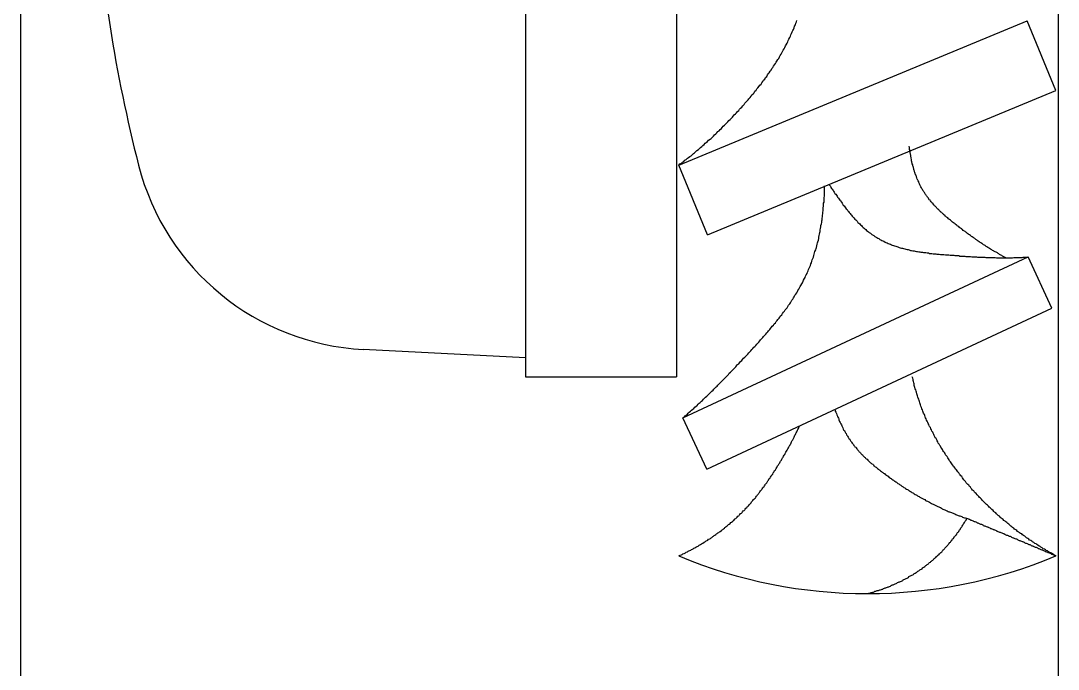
# Model space of a CAD drawing. Extents: x -805 to 272, y -183 to 306.
# Drawn here: x -634.45 to -628.95, y -119.31 to -115.87 of the extents above; entities that cross this region are included whole.
import ezdxf

# ---------------------------------------------------------------- set-up
doc = ezdxf.new("R2010")
doc.units = 0
doc.linetypes.add('CONTINOUS', pattern=[0])
doc.layers.get('0').update_dxf_attribs({"linetype": 'CONTINUOUS'})

msp = doc.modelspace()

# ---------------------------------------------------------------- linework, layer by layer
at = {"color": 7, "linetype": 'CONTINOUS'}
for p, q in [((-628.9503, -59.1583), (-628.9503, -135.1583)), ((-634.4503, -128.4083), (-634.4503, -100.9083)), ((-631.7742, -111.5583), (-631.7742, -117.7583)), ((-630.9742, -111.5583), (-630.9742, -117.7583)), ((-631.7742, -111.6583), (-631.7742, -117.6583)), ((-630.9622, -116.6358), (-629.1153, -115.8708)), ((-628.9622, -116.2403), (-629.1153, -115.8708)), ((-630.8091, -117.0053), (-628.9622, -116.2403)), ((-630.8091, -117.0053), (-630.9622, -116.6358)), ((-630.9406, -117.9765), (-629.1106, -117.1231)), ((-628.9838, -117.395), (-629.1106, -117.1231)), ((-630.8138, -118.2484), (-628.9838, -117.395)), ((-631.7742, -117.6583), (-632.6342, -117.6133)), ((-631.7742, -117.7583), (-630.9742, -117.7583)), ((-630.8138, -118.2484), (-630.9406, -117.9765))]:
    msp.add_line(p, q, dxfattribs=at)
at = {"color": 7}
for points in [[(-630.962, -116.6359, 0), (-630.956, -116.6299, 0), (-630.948, -116.6259, 0), (-630.942, -116.6199, 0), (-630.936, -116.6159, 0), (-630.93, -116.6099, 0), (-630.922, -116.6059, 0), (-630.916, -116.5999, 0), (-630.91, -116.5959, 0), (-630.904, -116.5899, 0), (-630.896, -116.5859, 0), (-630.89, -116.5799, 0), (-630.884, -116.5739, 0), (-630.878, -116.5699, 0), (-630.872, -116.5639, 0), (-630.866, -116.5579, 0), (-630.858, -116.5539, 0), (-630.852, -116.5479, 0), (-630.846, -116.5419, 0), (-630.84, -116.5379, 0), (-630.834, -116.5319, 0), (-630.828, -116.5259, 0), (-630.822, -116.5199, 0), (-630.816, -116.5159, 0), (-630.81, -116.5099, 0), (-630.804, -116.5039, 0), (-630.796, -116.4979, 0), (-630.79, -116.4939, 0), (-630.784, -116.4879, 0), (-630.778, -116.4819, 0), (-630.772, -116.4759, 0), (-630.766, -116.4699, 0), (-630.76, -116.4639, 0), (-630.754, -116.4579, 0), (-630.748, -116.4539, 0), (-630.742, -116.4479, 0), (-630.736, -116.4419, 0), (-630.732, -116.4359, 0), (-630.726, -116.4299, 0), (-630.72, -116.4239, 0), (-630.714, -116.4179, 0), (-630.708, -116.4119, 0), (-630.702, -116.4059, 0), (-630.696, -116.3999, 0), (-630.69, -116.3939, 0), (-630.684, -116.3879, 0), (-630.678, -116.3819, 0), (-630.674, -116.3759, 0), (-630.668, -116.3699, 0), (-630.662, -116.3639, 0), (-630.656, -116.3579, 0), (-630.65, -116.3519, 0), (-630.644, -116.3459, 0), (-630.64, -116.3399, 0), (-630.634, -116.3339, 0), (-630.628, -116.3279, 0), (-630.622, -116.3219, 0), (-630.616, -116.3139, 0), (-630.612, -116.3079, 0), (-630.606, -116.3019, 0), (-630.6, -116.2959, 0), (-630.594, -116.2899, 0), (-630.59, -116.2839, 0), (-630.584, -116.2779, 0), (-630.578, -116.2699, 0), (-630.574, -116.2639, 0), (-630.568, -116.2579, 0), (-630.562, -116.2519, 0), (-630.558, -116.2439, 0), (-630.552, -116.2379, 0), (-630.548, -116.2319, 0), (-630.542, -116.2259, 0), (-630.536, -116.2179, 0), (-630.532, -116.2119, 0), (-630.526, -116.2059, 0), (-630.522, -116.1999, 0), (-630.516, -116.1919, 0), (-630.512, -116.1859, 0), (-630.506, -116.1799, 0), (-630.502, -116.1719, 0), (-630.496, -116.1659, 0), (-630.492, -116.1579, 0), (-630.488, -116.1519, 0), (-630.482, -116.1459, 0), (-630.478, -116.1379, 0), (-630.472, -116.1319, 0), (-630.468, -116.1239, 0), (-630.464, -116.1179, 0), (-630.46, -116.1119, 0), (-630.454, -116.1039, 0), (-630.45, -116.0979, 0), (-630.446, -116.0899, 0), (-630.442, -116.0839, 0), (-630.436, -116.0759, 0), (-630.432, -116.0699, 0), (-630.428, -116.0619, 0), (-630.424, -116.0539, 0), (-630.42, -116.0479, 0), (-630.416, -116.0399, 0), (-630.412, -116.0339, 0), (-630.408, -116.0259, 0), (-630.404, -116.0199, 0), (-630.4, -116.0119, 0), (-630.396, -116.0039, 0), (-630.392, -115.9979, 0), (-630.388, -115.9899, 0), (-630.384, -115.9819, 0), (-630.382, -115.9759, 0), (-630.378, -115.9679, 0), (-630.374, -115.9599, 0), (-630.37, -115.9519, 0), (-630.368, -115.9459, 0), (-630.364, -115.9379, 0), (-630.36, -115.9299, 0), (-630.358, -115.9219, 0), (-630.354, -115.9159, 0), (-630.35, -115.9079, 0), (-630.348, -115.8999, 0), (-630.344, -115.8919, 0), (-630.342, -115.8839, 0), (-630.338, -115.8759, 0), (-630.336, -115.8699, 0)], [(-629.224, -117.1299, 0), (-629.228, -117.1279, 0), (-629.232, -117.1259, 0), (-629.236, -117.1239, 0), (-629.238, -117.1219, 0), (-629.242, -117.1199, 0), (-629.246, -117.1179, 0), (-629.25, -117.1159, 0), (-629.254, -117.1139, 0), (-629.258, -117.1119, 0), (-629.262, -117.1099, 0), (-629.266, -117.1059, 0), (-629.268, -117.1039, 0), (-629.272, -117.1019, 0), (-629.276, -117.0999, 0), (-629.28, -117.0979, 0), (-629.284, -117.0959, 0), (-629.288, -117.0939, 0), (-629.292, -117.0919, 0), (-629.294, -117.0899, 0), (-629.298, -117.0879, 0), (-629.302, -117.0859, 0), (-629.306, -117.0839, 0), (-629.31, -117.0819, 0), (-629.314, -117.0779, 0), (-629.316, -117.0759, 0), (-629.32, -117.0739, 0), (-629.324, -117.0719, 0), (-629.328, -117.0699, 0), (-629.332, -117.0679, 0), (-629.334, -117.0659, 0), (-629.338, -117.0619, 0), (-629.342, -117.0599, 0), (-629.346, -117.0579, 0), (-629.35, -117.0559, 0), (-629.352, -117.0539, 0), (-629.356, -117.0519, 0), (-629.36, -117.0479, 0), (-629.364, -117.0459, 0), (-629.366, -117.0439, 0), (-629.37, -117.0419, 0), (-629.374, -117.0399, 0), (-629.378, -117.0359, 0), (-629.382, -117.0339, 0), (-629.384, -117.0319, 0), (-629.388, -117.0299, 0), (-629.392, -117.0259, 0), (-629.396, -117.0239, 0), (-629.398, -117.0219, 0), (-629.402, -117.0199, 0), (-629.406, -117.0159, 0), (-629.41, -117.0139, 0), (-629.412, -117.0119, 0), (-629.416, -117.0099, 0), (-629.42, -117.0059, 0), (-629.424, -117.0039, 0), (-629.426, -117.0019, 0), (-629.43, -116.9999, 0), (-629.434, -116.9959, 0), (-629.436, -116.9939, 0), (-629.44, -116.9919, 0), (-629.444, -116.9879, 0), (-629.448, -116.9859, 0), (-629.45, -116.9839, 0), (-629.454, -116.9819, 0), (-629.458, -116.9779, 0), (-629.462, -116.9759, 0), (-629.464, -116.9739, 0), (-629.468, -116.9699, 0), (-629.472, -116.9679, 0), (-629.474, -116.9659, 0), (-629.478, -116.9619, 0), (-629.482, -116.9599, 0), (-629.486, -116.9579, 0), (-629.488, -116.9539, 0), (-629.492, -116.9519, 0), (-629.496, -116.9499, 0), (-629.498, -116.9459, 0), (-629.502, -116.9439, 0), (-629.506, -116.9419, 0), (-629.51, -116.9379, 0), (-629.512, -116.9359, 0), (-629.516, -116.9339, 0), (-629.52, -116.9299, 0), (-629.522, -116.9279, 0), (-629.526, -116.9239, 0), (-629.53, -116.9219, 0), (-629.532, -116.9199, 0), (-629.536, -116.9159, 0), (-629.54, -116.9139, 0), (-629.542, -116.9119, 0), (-629.546, -116.9079, 0), (-629.55, -116.9059, 0), (-629.552, -116.9019, 0), (-629.556, -116.8999, 0), (-629.558, -116.8959, 0), (-629.562, -116.8939, 0), (-629.566, -116.8899, 0), (-629.568, -116.8879, 0), (-629.572, -116.8859, 0), (-629.574, -116.8819, 0), (-629.578, -116.8799, 0), (-629.582, -116.8759, 0), (-629.584, -116.8739, 0), (-629.588, -116.8699, 0), (-629.59, -116.8679, 0), (-629.594, -116.8639, 0), (-629.596, -116.8599, 0), (-629.6, -116.8579, 0), (-629.602, -116.8539, 0), (-629.606, -116.8519, 0), (-629.608, -116.8479, 0), (-629.61, -116.8459, 0), (-629.614, -116.8419, 0), (-629.616, -116.8399, 0), (-629.62, -116.8359, 0), (-629.622, -116.8319, 0), (-629.624, -116.8299, 0), (-629.628, -116.8259, 0), (-629.63, -116.8219, 0), (-629.634, -116.8199, 0), (-629.636, -116.8159, 0), (-629.638, -116.8119, 0), (-629.64, -116.8099, 0), (-629.644, -116.8059, 0), (-629.646, -116.8019, 0), (-629.648, -116.7979, 0), (-629.65, -116.7959, 0), (-629.654, -116.7919, 0), (-629.656, -116.7879, 0), (-629.658, -116.7839, 0), (-629.66, -116.7819, 0), (-629.662, -116.7779, 0), (-629.664, -116.7739, 0), (-629.668, -116.7699, 0), (-629.67, -116.7659, 0), (-629.672, -116.7639, 0), (-629.674, -116.7599, 0), (-629.676, -116.7559, 0), (-629.678, -116.7519, 0), (-629.68, -116.7479, 0), (-629.682, -116.7439, 0), (-629.684, -116.7399, 0), (-629.686, -116.7359, 0), (-629.688, -116.7319, 0), (-629.69, -116.7279, 0), (-629.69, -116.7239, 0), (-629.692, -116.7199, 0), (-629.694, -116.7159, 0), (-629.696, -116.7119, 0), (-629.698, -116.7099, 0), (-629.7, -116.7039, 0), (-629.702, -116.6999, 0), (-629.702, -116.6959, 0), (-629.704, -116.6919, 0), (-629.706, -116.6879, 0), (-629.708, -116.6839, 0), (-629.708, -116.6799, 0), (-629.71, -116.6759, 0), (-629.712, -116.6719, 0), (-629.712, -116.6679, 0), (-629.714, -116.6639, 0), (-629.716, -116.6599, 0), (-629.716, -116.6559, 0), (-629.718, -116.6519, 0), (-629.718, -116.6479, 0), (-629.72, -116.6439, 0), (-629.722, -116.6399, 0), (-629.722, -116.6339, 0), (-629.724, -116.6299, 0), (-629.724, -116.6259, 0), (-629.726, -116.6219, 0), (-629.726, -116.6179, 0), (-629.728, -116.6139, 0), (-629.728, -116.6099, 0), (-629.728, -116.6059, 0), (-629.73, -116.5999, 0), (-629.73, -116.5959, 0), (-629.732, -116.5919, 0), (-629.732, -116.5879, 0), (-629.732, -116.5839, 0), (-629.734, -116.5799, 0), (-629.734, -116.5759, 0), (-629.736, -116.5719, 0), (-629.736, -116.5659, 0), (-629.736, -116.5619, 0), (-629.736, -116.5579, 0), (-629.738, -116.5539, 0), (-629.738, -116.5499, 0), (-629.738, -116.5459, 0), (-629.738, -116.5419, 0), (-629.74, -116.5359, 0)], [(-630.94, -117.9759, 0), (-630.934, -117.9719, 0), (-630.928, -117.9659, 0), (-630.922, -117.9619, 0), (-630.916, -117.9559, 0), (-630.912, -117.9519, 0), (-630.906, -117.9459, 0), (-630.9, -117.9399, 0), (-630.894, -117.9359, 0), (-630.888, -117.9299, 0), (-630.882, -117.9259, 0), (-630.876, -117.9199, 0), (-630.87, -117.9139, 0), (-630.864, -117.9099, 0), (-630.86, -117.9039, 0), (-630.854, -117.8979, 0), (-630.848, -117.8939, 0), (-630.842, -117.8879, 0), (-630.836, -117.8839, 0), (-630.83, -117.8779, 0), (-630.826, -117.8719, 0), (-630.82, -117.8659, 0), (-630.814, -117.8619, 0), (-630.808, -117.8559, 0), (-630.802, -117.8499, 0), (-630.798, -117.8459, 0), (-630.792, -117.8399, 0), (-630.786, -117.8339, 0), (-630.78, -117.8299, 0), (-630.776, -117.8239, 0), (-630.77, -117.8179, 0), (-630.764, -117.8119, 0), (-630.758, -117.8079, 0), (-630.754, -117.8019, 0), (-630.748, -117.7959, 0), (-630.742, -117.7899, 0), (-630.736, -117.7839, 0), (-630.732, -117.7799, 0), (-630.726, -117.7739, 0), (-630.72, -117.7679, 0), (-630.714, -117.7619, 0), (-630.71, -117.7579, 0), (-630.704, -117.7519, 0), (-630.698, -117.7459, 0), (-630.694, -117.7399, 0), (-630.688, -117.7339, 0), (-630.682, -117.7279, 0), (-630.678, -117.7239, 0), (-630.672, -117.7179, 0), (-630.666, -117.7119, 0), (-630.66, -117.7059, 0), (-630.656, -117.6999, 0), (-630.65, -117.6939, 0), (-630.644, -117.6899, 0), (-630.64, -117.6839, 0), (-630.634, -117.6779, 0), (-630.628, -117.6719, 0), (-630.624, -117.6659, 0), (-630.618, -117.6599, 0), (-630.612, -117.6539, 0), (-630.608, -117.6499, 0), (-630.602, -117.6439, 0), (-630.596, -117.6379, 0), (-630.59, -117.6319, 0), (-630.586, -117.6259, 0), (-630.58, -117.6199, 0), (-630.574, -117.6139, 0), (-630.57, -117.6079, 0), (-630.564, -117.6019, 0), (-630.558, -117.5979, 0), (-630.554, -117.5919, 0), (-630.548, -117.5859, 0), (-630.542, -117.5799, 0), (-630.538, -117.5739, 0), (-630.532, -117.5679, 0), (-630.528, -117.5619, 0), (-630.522, -117.5559, 0), (-630.516, -117.5499, 0), (-630.512, -117.5439, 0), (-630.506, -117.5379, 0), (-630.5, -117.5319, 0), (-630.496, -117.5259, 0), (-630.49, -117.5199, 0), (-630.486, -117.5139, 0), (-630.48, -117.5079, 0), (-630.476, -117.5019, 0), (-630.47, -117.4959, 0), (-630.466, -117.4899, 0), (-630.46, -117.4839, 0), (-630.456, -117.4779, 0), (-630.45, -117.4719, 0), (-630.446, -117.4659, 0), (-630.44, -117.4599, 0), (-630.436, -117.4539, 0), (-630.43, -117.4479, 0), (-630.426, -117.4419, 0), (-630.422, -117.4359, 0), (-630.416, -117.4299, 0), (-630.412, -117.4219, 0), (-630.406, -117.4159, 0), (-630.402, -117.4099, 0), (-630.398, -117.4039, 0), (-630.392, -117.3979, 0), (-630.388, -117.3919, 0), (-630.384, -117.3859, 0), (-630.38, -117.3779, 0), (-630.374, -117.3719, 0), (-630.37, -117.3659, 0), (-630.366, -117.3599, 0), (-630.362, -117.3519, 0), (-630.358, -117.3459, 0), (-630.354, -117.3399, 0), (-630.35, -117.3339, 0), (-630.346, -117.3259, 0), (-630.342, -117.3199, 0), (-630.336, -117.3139, 0), (-630.332, -117.3059, 0), (-630.33, -117.2999, 0), (-630.326, -117.2939, 0), (-630.322, -117.2859, 0), (-630.318, -117.2799, 0), (-630.314, -117.2739, 0), (-630.31, -117.2659, 0), (-630.306, -117.2599, 0), (-630.302, -117.2519, 0), (-630.3, -117.2459, 0), (-630.296, -117.2379, 0), (-630.292, -117.2319, 0), (-630.29, -117.2239, 0), (-630.286, -117.2179, 0), (-630.282, -117.2099, 0), (-630.28, -117.2039, 0), (-630.276, -117.1959, 0), (-630.274, -117.1899, 0), (-630.27, -117.1819, 0), (-630.268, -117.1759, 0), (-630.264, -117.1679, 0), (-630.262, -117.1599, 0), (-630.258, -117.1539, 0), (-630.256, -117.1459, 0), (-630.254, -117.1379, 0), (-630.252, -117.1319, 0), (-630.248, -117.1239, 0), (-630.246, -117.1159, 0), (-630.244, -117.1079, 0), (-630.242, -117.1019, 0), (-630.24, -117.0939, 0), (-630.236, -117.0859, 0), (-630.234, -117.0779, 0), (-630.232, -117.0719, 0), (-630.23, -117.0639, 0), (-630.228, -117.0559, 0), (-630.226, -117.0479, 0), (-630.224, -117.0419, 0), (-630.222, -117.0339, 0), (-630.22, -117.0259, 0), (-630.22, -117.0179, 0), (-630.218, -117.0099, 0), (-630.216, -117.0019, 0), (-630.214, -116.9939, 0), (-630.212, -116.9879, 0), (-630.212, -116.9799, 0), (-630.21, -116.9719, 0), (-630.208, -116.9639, 0), (-630.208, -116.9559, 0), (-630.206, -116.9479, 0), (-630.204, -116.9399, 0), (-630.204, -116.9319, 0), (-630.202, -116.9259, 0), (-630.202, -116.9179, 0), (-630.2, -116.9099, 0), (-630.2, -116.9019, 0), (-630.198, -116.8939, 0), (-630.198, -116.8859, 0), (-630.196, -116.8779, 0), (-630.196, -116.8699, 0), (-630.196, -116.8619, 0), (-630.194, -116.8539, 0), (-630.194, -116.8459, 0), (-630.194, -116.8379, 0), (-630.192, -116.8319, 0), (-630.192, -116.8239, 0), (-630.192, -116.8159, 0), (-630.192, -116.8079, 0), (-630.19, -116.7999, 0), (-630.19, -116.7919, 0), (-630.19, -116.7839, 0), (-630.19, -116.7759, 0), (-630.19, -116.7679, 0), (-630.19, -116.7599, 0), (-630.19, -116.7519, 0), (-630.19, -116.7459, 0)], [(-630.166, -116.7379, 0), (-630.162, -116.7439, 0), (-630.158, -116.7479, 0), (-630.156, -116.7539, 0), (-630.152, -116.7599, 0), (-630.148, -116.7639, 0), (-630.144, -116.7699, 0), (-630.142, -116.7739, 0), (-630.138, -116.7799, 0), (-630.134, -116.7859, 0), (-630.13, -116.7899, 0), (-630.126, -116.7959, 0), (-630.122, -116.7999, 0), (-630.12, -116.8059, 0), (-630.116, -116.8119, 0), (-630.112, -116.8159, 0), (-630.108, -116.8219, 0), (-630.104, -116.8259, 0), (-630.1, -116.8319, 0), (-630.096, -116.8379, 0), (-630.094, -116.8419, 0), (-630.09, -116.8479, 0), (-630.086, -116.8519, 0), (-630.082, -116.8579, 0), (-630.078, -116.8619, 0), (-630.074, -116.8679, 0), (-630.07, -116.8719, 0), (-630.066, -116.8779, 0), (-630.062, -116.8819, 0), (-630.058, -116.8879, 0), (-630.054, -116.8919, 0), (-630.05, -116.8979, 0), (-630.046, -116.9019, 0), (-630.042, -116.9059, 0), (-630.038, -116.9119, 0), (-630.034, -116.9159, 0), (-630.028, -116.9219, 0), (-630.024, -116.9259, 0), (-630.02, -116.9299, 0), (-630.016, -116.9339, 0), (-630.012, -116.9399, 0), (-630.008, -116.9439, 0), (-630.002, -116.9479, 0), (-629.998, -116.9519, 0), (-629.994, -116.9559, 0), (-629.99, -116.9619, 0), (-629.984, -116.9659, 0), (-629.98, -116.9699, 0), (-629.976, -116.9739, 0), (-629.97, -116.9779, 0), (-629.966, -116.9819, 0), (-629.962, -116.9859, 0), (-629.956, -116.9899, 0), (-629.952, -116.9939, 0), (-629.946, -116.9959, 0), (-629.942, -116.9999, 0), (-629.938, -117.0039, 0), (-629.932, -117.0079, 0), (-629.928, -117.0099, 0), (-629.922, -117.0139, 0), (-629.916, -117.0179, 0), (-629.912, -117.0199, 0), (-629.906, -117.0239, 0), (-629.902, -117.0259, 0), (-629.896, -117.0299, 0), (-629.89, -117.0319, 0), (-629.886, -117.0359, 0), (-629.88, -117.0379, 0), (-629.874, -117.0399, 0), (-629.868, -117.0439, 0), (-629.864, -117.0459, 0), (-629.858, -117.0479, 0), (-629.852, -117.0519, 0), (-629.846, -117.0539, 0), (-629.84, -117.0559, 0), (-629.834, -117.0579, 0), (-629.83, -117.0599, 0), (-629.824, -117.0619, 0), (-629.818, -117.0639, 0), (-629.812, -117.0659, 0), (-629.806, -117.0679, 0), (-629.8, -117.0699, 0), (-629.794, -117.0719, 0), (-629.788, -117.0739, 0), (-629.782, -117.0759, 0), (-629.776, -117.0759, 0), (-629.77, -117.0779, 0), (-629.764, -117.0799, 0), (-629.758, -117.0819, 0), (-629.752, -117.0839, 0), (-629.746, -117.0839, 0), (-629.74, -117.0859, 0), (-629.734, -117.0879, 0), (-629.728, -117.0879, 0), (-629.722, -117.0899, 0), (-629.714, -117.0899, 0), (-629.708, -117.0919, 0), (-629.702, -117.0939, 0), (-629.696, -117.0939, 0), (-629.69, -117.0959, 0), (-629.684, -117.0959, 0), (-629.678, -117.0979, 0), (-629.67, -117.0979, 0), (-629.664, -117.0999, 0), (-629.658, -117.0999, 0), (-629.652, -117.0999, 0), (-629.646, -117.1019, 0), (-629.638, -117.1019, 0), (-629.632, -117.1039, 0), (-629.626, -117.1039, 0), (-629.62, -117.1039, 0), (-629.614, -117.1059, 0), (-629.606, -117.1059, 0), (-629.6, -117.1059, 0), (-629.594, -117.1079, 0), (-629.588, -117.1079, 0), (-629.582, -117.1079, 0), (-629.574, -117.1099, 0), (-629.568, -117.1099, 0), (-629.562, -117.1099, 0), (-629.556, -117.1099, 0), (-629.548, -117.1119, 0), (-629.542, -117.1119, 0), (-629.536, -117.1119, 0), (-629.53, -117.1119, 0), (-629.524, -117.1139, 0), (-629.516, -117.1139, 0), (-629.51, -117.1139, 0), (-629.504, -117.1139, 0), (-629.498, -117.1159, 0), (-629.492, -117.1159, 0), (-629.484, -117.1159, 0), (-629.478, -117.1159, 0), (-629.472, -117.1179, 0), (-629.466, -117.1179, 0), (-629.46, -117.1179, 0), (-629.452, -117.1179, 0), (-629.446, -117.1179, 0), (-629.44, -117.1199, 0), (-629.434, -117.1199, 0), (-629.428, -117.1199, 0), (-629.422, -117.1199, 0), (-629.416, -117.1199, 0), (-629.408, -117.1219, 0), (-629.402, -117.1219, 0), (-629.396, -117.1219, 0), (-629.39, -117.1219, 0), (-629.384, -117.1219, 0), (-629.378, -117.1239, 0), (-629.372, -117.1239, 0), (-629.364, -117.1239, 0), (-629.358, -117.1239, 0), (-629.352, -117.1239, 0), (-629.346, -117.1239, 0), (-629.34, -117.1239, 0), (-629.334, -117.1259, 0), (-629.328, -117.1259, 0), (-629.322, -117.1259, 0), (-629.316, -117.1259, 0), (-629.308, -117.1259, 0), (-629.302, -117.1259, 0), (-629.296, -117.1259, 0), (-629.29, -117.1259, 0), (-629.284, -117.1259, 0), (-629.278, -117.1279, 0), (-629.272, -117.1279, 0), (-629.266, -117.1279, 0), (-629.26, -117.1279, 0), (-629.254, -117.1279, 0), (-629.246, -117.1279, 0), (-629.24, -117.1279, 0), (-629.234, -117.1279, 0), (-629.228, -117.1279, 0), (-629.222, -117.1279, 0), (-629.216, -117.1279, 0), (-629.21, -117.1279, 0), (-629.204, -117.1279, 0), (-629.198, -117.1279, 0), (-629.192, -117.1279, 0), (-629.186, -117.1259, 0), (-629.178, -117.1259, 0), (-629.172, -117.1259, 0), (-629.166, -117.1259, 0), (-629.16, -117.1259, 0), (-629.154, -117.1259, 0), (-629.148, -117.1259, 0), (-629.142, -117.1259, 0), (-629.136, -117.1239, 0), (-629.13, -117.1239, 0), (-629.124, -117.1239, 0), (-629.116, -117.1239, 0), (-629.11, -117.1239, 0)], [(-628.962, -118.7079, 0), (-628.968, -118.7059, 0), (-628.974, -118.7019, 0), (-628.98, -118.6979, 0), (-628.984, -118.6959, 0), (-628.99, -118.6919, 0), (-628.996, -118.6899, 0), (-629.002, -118.6859, 0), (-629.008, -118.6819, 0), (-629.014, -118.6799, 0), (-629.018, -118.6759, 0), (-629.024, -118.6719, 0), (-629.03, -118.6699, 0), (-629.036, -118.6659, 0), (-629.042, -118.6619, 0), (-629.046, -118.6579, 0), (-629.052, -118.6559, 0), (-629.058, -118.6519, 0), (-629.064, -118.6479, 0), (-629.068, -118.6439, 0), (-629.074, -118.6419, 0), (-629.08, -118.6379, 0), (-629.086, -118.6339, 0), (-629.09, -118.6299, 0), (-629.096, -118.6259, 0), (-629.102, -118.6239, 0), (-629.106, -118.6199, 0), (-629.112, -118.6159, 0), (-629.118, -118.6119, 0), (-629.124, -118.6079, 0), (-629.128, -118.6039, 0), (-629.134, -118.5999, 0), (-629.14, -118.5959, 0), (-629.144, -118.5919, 0), (-629.15, -118.5899, 0), (-629.156, -118.5859, 0), (-629.16, -118.5819, 0), (-629.166, -118.5779, 0), (-629.17, -118.5739, 0), (-629.176, -118.5699, 0), (-629.182, -118.5659, 0), (-629.186, -118.5619, 0), (-629.192, -118.5579, 0), (-629.196, -118.5539, 0), (-629.202, -118.5499, 0), (-629.208, -118.5439, 0), (-629.212, -118.5399, 0), (-629.218, -118.5359, 0), (-629.222, -118.5319, 0), (-629.228, -118.5279, 0), (-629.232, -118.5239, 0), (-629.238, -118.5199, 0), (-629.242, -118.5159, 0), (-629.248, -118.5119, 0), (-629.252, -118.5079, 0), (-629.258, -118.5019, 0), (-629.262, -118.4979, 0), (-629.268, -118.4939, 0), (-629.272, -118.4899, 0), (-629.278, -118.4859, 0), (-629.282, -118.4799, 0), (-629.288, -118.4759, 0), (-629.292, -118.4719, 0), (-629.296, -118.4679, 0), (-629.302, -118.4619, 0), (-629.306, -118.4579, 0), (-629.312, -118.4539, 0), (-629.316, -118.4499, 0), (-629.32, -118.4439, 0), (-629.326, -118.4399, 0), (-629.33, -118.4359, 0), (-629.334, -118.4319, 0), (-629.34, -118.4259, 0), (-629.344, -118.4219, 0), (-629.348, -118.4179, 0), (-629.354, -118.4119, 0), (-629.358, -118.4079, 0), (-629.362, -118.4019, 0), (-629.368, -118.3979, 0), (-629.372, -118.3939, 0), (-629.376, -118.3879, 0), (-629.38, -118.3839, 0), (-629.386, -118.3779, 0), (-629.39, -118.3739, 0), (-629.394, -118.3699, 0), (-629.398, -118.3639, 0), (-629.404, -118.3599, 0), (-629.408, -118.3539, 0), (-629.412, -118.3499, 0), (-629.416, -118.3439, 0), (-629.42, -118.3399, 0), (-629.424, -118.3339, 0), (-629.43, -118.3299, 0), (-629.434, -118.3239, 0), (-629.438, -118.3199, 0), (-629.442, -118.3139, 0), (-629.446, -118.3099, 0), (-629.45, -118.3039, 0), (-629.454, -118.2999, 0), (-629.458, -118.2939, 0), (-629.462, -118.2879, 0), (-629.466, -118.2839, 0), (-629.47, -118.2779, 0), (-629.474, -118.2739, 0), (-629.478, -118.2679, 0), (-629.482, -118.2619, 0), (-629.486, -118.2579, 0), (-629.49, -118.2519, 0), (-629.494, -118.2479, 0), (-629.498, -118.2419, 0), (-629.502, -118.2359, 0), (-629.506, -118.2319, 0), (-629.51, -118.2259, 0), (-629.514, -118.2199, 0), (-629.518, -118.2139, 0), (-629.522, -118.2099, 0), (-629.526, -118.2039, 0), (-629.528, -118.1979, 0), (-629.532, -118.1939, 0), (-629.536, -118.1879, 0), (-629.54, -118.1819, 0), (-629.544, -118.1759, 0), (-629.548, -118.1719, 0), (-629.55, -118.1659, 0), (-629.554, -118.1599, 0), (-629.558, -118.1539, 0), (-629.562, -118.1499, 0), (-629.564, -118.1439, 0), (-629.568, -118.1379, 0), (-629.572, -118.1319, 0), (-629.574, -118.1259, 0), (-629.578, -118.1219, 0), (-629.582, -118.1159, 0), (-629.586, -118.1099, 0), (-629.588, -118.1039, 0), (-629.592, -118.0979, 0), (-629.594, -118.0919, 0), (-629.598, -118.0859, 0), (-629.602, -118.0819, 0), (-629.604, -118.0759, 0), (-629.608, -118.0699, 0), (-629.61, -118.0639, 0), (-629.614, -118.0579, 0), (-629.616, -118.0519, 0), (-629.62, -118.0459, 0), (-629.622, -118.0399, 0), (-629.626, -118.0339, 0), (-629.628, -118.0279, 0), (-629.632, -118.0219, 0), (-629.634, -118.0179, 0), (-629.636, -118.0119, 0), (-629.64, -118.0059, 0), (-629.642, -117.9999, 0), (-629.646, -117.9939, 0), (-629.648, -117.9879, 0), (-629.65, -117.9819, 0), (-629.654, -117.9759, 0), (-629.656, -117.9699, 0), (-629.658, -117.9639, 0), (-629.66, -117.9579, 0), (-629.664, -117.9519, 0), (-629.666, -117.9459, 0), (-629.668, -117.9399, 0), (-629.67, -117.9339, 0), (-629.674, -117.9279, 0), (-629.676, -117.9219, 0), (-629.678, -117.9139, 0), (-629.68, -117.9079, 0), (-629.682, -117.9019, 0), (-629.684, -117.8959, 0), (-629.686, -117.8899, 0), (-629.688, -117.8839, 0), (-629.69, -117.8779, 0), (-629.692, -117.8719, 0), (-629.694, -117.8659, 0), (-629.696, -117.8599, 0), (-629.698, -117.8539, 0), (-629.7, -117.8479, 0), (-629.702, -117.8399, 0), (-629.704, -117.8339, 0), (-629.706, -117.8279, 0), (-629.708, -117.8219, 0), (-629.71, -117.8159, 0), (-629.712, -117.8099, 0), (-629.714, -117.8039, 0), (-629.714, -117.7959, 0), (-629.716, -117.7899, 0), (-629.718, -117.7839, 0), (-629.72, -117.7779, 0), (-629.72, -117.7719, 0), (-629.722, -117.7659, 0), (-629.724, -117.7579, 0)], [(-630.134, -117.9319, 0), (-630.132, -117.9359, 0), (-630.132, -117.9399, 0), (-630.13, -117.9459, 0), (-630.128, -117.9499, 0), (-630.126, -117.9539, 0), (-630.124, -117.9599, 0), (-630.122, -117.9639, 0), (-630.12, -117.9679, 0), (-630.118, -117.9719, 0), (-630.116, -117.9779, 0), (-630.114, -117.9819, 0), (-630.114, -117.9859, 0), (-630.112, -117.9919, 0), (-630.11, -117.9959, 0), (-630.106, -117.9999, 0), (-630.104, -118.0039, 0), (-630.102, -118.0079, 0), (-630.1, -118.0139, 0), (-630.098, -118.0179, 0), (-630.096, -118.0219, 0), (-630.094, -118.0259, 0), (-630.092, -118.0299, 0), (-630.09, -118.0359, 0), (-630.088, -118.0399, 0), (-630.084, -118.0439, 0), (-630.082, -118.0479, 0), (-630.08, -118.0519, 0), (-630.078, -118.0559, 0), (-630.074, -118.0599, 0), (-630.072, -118.0659, 0), (-630.07, -118.0699, 0), (-630.068, -118.0739, 0), (-630.064, -118.0779, 0), (-630.062, -118.0819, 0), (-630.06, -118.0859, 0), (-630.056, -118.0899, 0), (-630.054, -118.0939, 0), (-630.052, -118.0979, 0), (-630.048, -118.1019, 0), (-630.046, -118.1059, 0), (-630.042, -118.1099, 0), (-630.04, -118.1139, 0), (-630.036, -118.1179, 0), (-630.034, -118.1219, 0), (-630.03, -118.1259, 0), (-630.028, -118.1299, 0), (-630.024, -118.1319, 0), (-630.022, -118.1359, 0), (-630.018, -118.1399, 0), (-630.014, -118.1439, 0), (-630.012, -118.1479, 0), (-630.008, -118.1519, 0), (-630.006, -118.1559, 0), (-630.002, -118.1579, 0), (-629.998, -118.1619, 0), (-629.996, -118.1659, 0), (-629.992, -118.1699, 0), (-629.988, -118.1719, 0), (-629.986, -118.1759, 0), (-629.982, -118.1799, 0), (-629.978, -118.1839, 0), (-629.974, -118.1859, 0), (-629.972, -118.1899, 0), (-629.968, -118.1939, 0), (-629.964, -118.1959, 0), (-629.96, -118.1999, 0), (-629.956, -118.2039, 0), (-629.954, -118.2059, 0), (-629.95, -118.2099, 0), (-629.946, -118.2139, 0), (-629.942, -118.2159, 0), (-629.938, -118.2199, 0), (-629.934, -118.2219, 0), (-629.93, -118.2259, 0), (-629.928, -118.2299, 0), (-629.924, -118.2319, 0), (-629.92, -118.2359, 0), (-629.916, -118.2379, 0), (-629.912, -118.2419, 0), (-629.908, -118.2439, 0), (-629.904, -118.2479, 0), (-629.9, -118.2519, 0), (-629.896, -118.2539, 0), (-629.892, -118.2579, 0), (-629.888, -118.2599, 0), (-629.884, -118.2639, 0), (-629.88, -118.2659, 0), (-629.876, -118.2699, 0), (-629.872, -118.2719, 0), (-629.868, -118.2759, 0), (-629.864, -118.2779, 0), (-629.86, -118.2799, 0), (-629.856, -118.2839, 0), (-629.852, -118.2859, 0), (-629.848, -118.2899, 0), (-629.844, -118.2919, 0), (-629.84, -118.2959, 0), (-629.836, -118.2979, 0), (-629.832, -118.3019, 0), (-629.828, -118.3039, 0), (-629.824, -118.3059, 0), (-629.82, -118.3099, 0), (-629.816, -118.3119, 0), (-629.812, -118.3159, 0), (-629.808, -118.3179, 0), (-629.804, -118.3199, 0), (-629.8, -118.3239, 0), (-629.796, -118.3259, 0), (-629.792, -118.3299, 0), (-629.788, -118.3319, 0), (-629.784, -118.3339, 0), (-629.78, -118.3379, 0), (-629.776, -118.3399, 0), (-629.772, -118.3419, 0), (-629.768, -118.3459, 0), (-629.764, -118.3479, 0), (-629.76, -118.3499, 0), (-629.754, -118.3539, 0), (-629.75, -118.3559, 0), (-629.746, -118.3579, 0), (-629.742, -118.3619, 0), (-629.738, -118.3639, 0), (-629.734, -118.3659, 0), (-629.73, -118.3679, 0), (-629.726, -118.3719, 0), (-629.722, -118.3739, 0), (-629.718, -118.3759, 0), (-629.714, -118.3799, 0), (-629.708, -118.3819, 0), (-629.704, -118.3839, 0), (-629.7, -118.3859, 0), (-629.696, -118.3899, 0), (-629.692, -118.3919, 0), (-629.688, -118.3939, 0), (-629.684, -118.3959, 0), (-629.68, -118.3979, 0), (-629.674, -118.4019, 0), (-629.67, -118.4039, 0), (-629.666, -118.4059, 0), (-629.662, -118.4079, 0), (-629.658, -118.4099, 0), (-629.654, -118.4139, 0), (-629.65, -118.4159, 0), (-629.644, -118.4179, 0), (-629.64, -118.4199, 0), (-629.636, -118.4219, 0), (-629.632, -118.4239, 0), (-629.628, -118.4259, 0), (-629.622, -118.4299, 0), (-629.618, -118.4319, 0), (-629.614, -118.4339, 0), (-629.61, -118.4359, 0), (-629.606, -118.4379, 0), (-629.602, -118.4399, 0), (-629.596, -118.4419, 0), (-629.592, -118.4439, 0), (-629.588, -118.4459, 0), (-629.584, -118.4479, 0), (-629.58, -118.4499, 0), (-629.574, -118.4519, 0), (-629.57, -118.4559, 0), (-629.566, -118.4579, 0), (-629.562, -118.4599, 0), (-629.556, -118.4619, 0), (-629.552, -118.4639, 0), (-629.548, -118.4659, 0), (-629.544, -118.4679, 0), (-629.54, -118.4699, 0), (-629.534, -118.4719, 0), (-629.53, -118.4739, 0), (-629.526, -118.4739, 0), (-629.522, -118.4759, 0), (-629.516, -118.4779, 0), (-629.512, -118.4799, 0), (-629.508, -118.4819, 0), (-629.504, -118.4839, 0), (-629.498, -118.4859, 0), (-629.494, -118.4879, 0), (-629.49, -118.4899, 0), (-629.484, -118.4919, 0), (-629.48, -118.4939, 0), (-629.476, -118.4959, 0), (-629.472, -118.4959, 0), (-629.466, -118.4979, 0), (-629.462, -118.4999, 0), (-629.458, -118.5019, 0), (-629.452, -118.5039, 0), (-629.448, -118.5059, 0), (-629.444, -118.5059, 0), (-629.438, -118.5079, 0), (-629.434, -118.5099, 0)], [(-630.962, -118.7079, 0), (-630.958, -118.7059, 0), (-630.954, -118.7039, 0), (-630.948, -118.7019, 0), (-630.944, -118.6999, 0), (-630.94, -118.6979, 0), (-630.934, -118.6959, 0), (-630.93, -118.6939, 0), (-630.926, -118.6919, 0), (-630.922, -118.6879, 0), (-630.916, -118.6859, 0), (-630.912, -118.6839, 0), (-630.908, -118.6819, 0), (-630.904, -118.6799, 0), (-630.898, -118.6779, 0), (-630.894, -118.6739, 0), (-630.89, -118.6719, 0), (-630.886, -118.6699, 0), (-630.882, -118.6679, 0), (-630.876, -118.6659, 0), (-630.872, -118.6619, 0), (-630.868, -118.6599, 0), (-630.864, -118.6579, 0), (-630.86, -118.6559, 0), (-630.854, -118.6519, 0), (-630.85, -118.6499, 0), (-630.846, -118.6479, 0), (-630.842, -118.6439, 0), (-630.838, -118.6419, 0), (-630.834, -118.6399, 0), (-630.828, -118.6359, 0), (-630.824, -118.6339, 0), (-630.82, -118.6319, 0), (-630.816, -118.6279, 0), (-630.812, -118.6259, 0), (-630.808, -118.6239, 0), (-630.804, -118.6199, 0), (-630.798, -118.6179, 0), (-630.794, -118.6159, 0), (-630.79, -118.6119, 0), (-630.786, -118.6099, 0), (-630.782, -118.6059, 0), (-630.778, -118.6039, 0), (-630.774, -118.5999, 0), (-630.77, -118.5979, 0), (-630.766, -118.5939, 0), (-630.762, -118.5919, 0), (-630.758, -118.5899, 0), (-630.754, -118.5859, 0), (-630.75, -118.5839, 0), (-630.746, -118.5799, 0), (-630.742, -118.5779, 0), (-630.736, -118.5739, 0), (-630.732, -118.5699, 0), (-630.728, -118.5679, 0), (-630.724, -118.5639, 0), (-630.72, -118.5619, 0), (-630.718, -118.5579, 0), (-630.714, -118.5559, 0), (-630.71, -118.5519, 0), (-630.706, -118.5479, 0), (-630.702, -118.5459, 0), (-630.698, -118.5419, 0), (-630.694, -118.5399, 0), (-630.69, -118.5359, 0), (-630.686, -118.5319, 0), (-630.682, -118.5299, 0), (-630.678, -118.5259, 0), (-630.674, -118.5219, 0), (-630.67, -118.5199, 0), (-630.666, -118.5159, 0), (-630.664, -118.5119, 0), (-630.66, -118.5099, 0), (-630.656, -118.5059, 0), (-630.652, -118.5019, 0), (-630.648, -118.4979, 0), (-630.644, -118.4959, 0), (-630.642, -118.4919, 0), (-630.638, -118.4879, 0), (-630.634, -118.4839, 0), (-630.63, -118.4819, 0), (-630.626, -118.4779, 0), (-630.624, -118.4739, 0), (-630.62, -118.4699, 0), (-630.616, -118.4679, 0), (-630.612, -118.4639, 0), (-630.61, -118.4599, 0), (-630.606, -118.4559, 0), (-630.602, -118.4519, 0), (-630.6, -118.4479, 0), (-630.596, -118.4459, 0), (-630.592, -118.4419, 0), (-630.588, -118.4379, 0), (-630.586, -118.4339, 0), (-630.582, -118.4299, 0), (-630.578, -118.4259, 0), (-630.576, -118.4219, 0), (-630.572, -118.4179, 0), (-630.57, -118.4139, 0), (-630.566, -118.4099, 0), (-630.562, -118.4079, 0), (-630.56, -118.4039, 0), (-630.556, -118.3999, 0), (-630.554, -118.3959, 0), (-630.55, -118.3919, 0), (-630.546, -118.3879, 0), (-630.544, -118.3839, 0), (-630.54, -118.3799, 0), (-630.538, -118.3759, 0), (-630.534, -118.3719, 0), (-630.532, -118.3679, 0), (-630.528, -118.3639, 0), (-630.526, -118.3599, 0), (-630.522, -118.3559, 0), (-630.52, -118.3519, 0), (-630.516, -118.3479, 0), (-630.514, -118.3439, 0), (-630.51, -118.3399, 0), (-630.508, -118.3359, 0), (-630.504, -118.3319, 0), (-630.502, -118.3279, 0), (-630.498, -118.3239, 0), (-630.496, -118.3199, 0), (-630.492, -118.3139, 0), (-630.49, -118.3099, 0), (-630.486, -118.3059, 0), (-630.484, -118.3019, 0), (-630.482, -118.2979, 0), (-630.478, -118.2939, 0), (-630.476, -118.2899, 0), (-630.472, -118.2859, 0), (-630.47, -118.2819, 0), (-630.468, -118.2779, 0), (-630.464, -118.2739, 0), (-630.462, -118.2679, 0), (-630.458, -118.2639, 0), (-630.456, -118.2599, 0), (-630.454, -118.2559, 0), (-630.45, -118.2519, 0), (-630.448, -118.2479, 0), (-630.446, -118.2439, 0), (-630.442, -118.2399, 0), (-630.44, -118.2359, 0), (-630.438, -118.2299, 0), (-630.434, -118.2259, 0), (-630.432, -118.2219, 0), (-630.43, -118.2179, 0), (-630.426, -118.2139, 0), (-630.424, -118.2099, 0), (-630.422, -118.2059, 0), (-630.418, -118.1999, 0), (-630.416, -118.1959, 0), (-630.414, -118.1919, 0), (-630.412, -118.1879, 0), (-630.408, -118.1839, 0), (-630.406, -118.1799, 0), (-630.404, -118.1739, 0), (-630.4, -118.1699, 0), (-630.398, -118.1659, 0), (-630.396, -118.1619, 0), (-630.394, -118.1579, 0), (-630.39, -118.1519, 0), (-630.388, -118.1479, 0), (-630.386, -118.1439, 0), (-630.384, -118.1399, 0), (-630.38, -118.1359, 0), (-630.378, -118.1299, 0), (-630.376, -118.1259, 0), (-630.374, -118.1219, 0), (-630.372, -118.1179, 0), (-630.368, -118.1139, 0), (-630.366, -118.1079, 0), (-630.364, -118.1039, 0), (-630.362, -118.0999, 0), (-630.36, -118.0959, 0), (-630.358, -118.0919, 0), (-630.354, -118.0859, 0), (-630.352, -118.0819, 0), (-630.35, -118.0779, 0), (-630.348, -118.0739, 0), (-630.346, -118.0679, 0), (-630.344, -118.0639, 0), (-630.342, -118.0599, 0), (-630.34, -118.0559, 0), (-630.336, -118.0499, 0), (-630.334, -118.0459, 0), (-630.332, -118.0419, 0), (-630.33, -118.0379, 0), (-630.328, -118.0319, 0), (-630.326, -118.0279, 0), (-630.324, -118.0239, 0), (-630.322, -118.0199, 0)], [(-629.962, -118.9079, 0), (-629.958, -118.9079, 0), (-629.954, -118.9059, 0), (-629.95, -118.9059, 0), (-629.946, -118.9039, 0), (-629.942, -118.9019, 0), (-629.938, -118.9019, 0), (-629.934, -118.8999, 0), (-629.93, -118.8999, 0), (-629.926, -118.8979, 0), (-629.922, -118.8959, 0), (-629.918, -118.8959, 0), (-629.914, -118.8939, 0), (-629.91, -118.8919, 0), (-629.904, -118.8919, 0), (-629.9, -118.8899, 0), (-629.896, -118.8879, 0), (-629.892, -118.8879, 0), (-629.888, -118.8859, 0), (-629.884, -118.8839, 0), (-629.88, -118.8839, 0), (-629.876, -118.8819, 0), (-629.872, -118.8799, 0), (-629.868, -118.8779, 0), (-629.864, -118.8779, 0), (-629.86, -118.8759, 0), (-629.856, -118.8739, 0), (-629.852, -118.8719, 0), (-629.848, -118.8719, 0), (-629.844, -118.8699, 0), (-629.84, -118.8679, 0), (-629.836, -118.8659, 0), (-629.832, -118.8639, 0), (-629.83, -118.8619, 0), (-629.826, -118.8619, 0), (-629.822, -118.8599, 0), (-629.818, -118.8579, 0), (-629.814, -118.8559, 0), (-629.81, -118.8539, 0), (-629.806, -118.8519, 0), (-629.802, -118.8499, 0), (-629.798, -118.8479, 0), (-629.794, -118.8459, 0), (-629.79, -118.8459, 0), (-629.786, -118.8439, 0), (-629.782, -118.8419, 0), (-629.778, -118.8399, 0), (-629.774, -118.8379, 0), (-629.772, -118.8359, 0), (-629.768, -118.8339, 0), (-629.764, -118.8319, 0), (-629.76, -118.8299, 0), (-629.756, -118.8279, 0), (-629.752, -118.8259, 0), (-629.748, -118.8239, 0), (-629.744, -118.8219, 0), (-629.742, -118.8179, 0), (-629.738, -118.8159, 0), (-629.734, -118.8139, 0), (-629.73, -118.8119, 0), (-629.726, -118.8099, 0), (-629.722, -118.8079, 0), (-629.718, -118.8059, 0), (-629.716, -118.8039, 0), (-629.712, -118.8019, 0), (-629.708, -118.7999, 0), (-629.704, -118.7959, 0), (-629.7, -118.7939, 0), (-629.698, -118.7919, 0), (-629.694, -118.7899, 0), (-629.69, -118.7879, 0), (-629.686, -118.7839, 0), (-629.684, -118.7819, 0), (-629.68, -118.7799, 0), (-629.676, -118.7779, 0), (-629.672, -118.7759, 0), (-629.67, -118.7719, 0), (-629.666, -118.7699, 0), (-629.662, -118.7679, 0), (-629.658, -118.7639, 0), (-629.656, -118.7619, 0), (-629.652, -118.7599, 0), (-629.648, -118.7579, 0), (-629.646, -118.7539, 0), (-629.642, -118.7519, 0), (-629.638, -118.7499, 0), (-629.636, -118.7459, 0), (-629.632, -118.7439, 0), (-629.628, -118.7419, 0), (-629.626, -118.7379, 0), (-629.622, -118.7359, 0), (-629.618, -118.7319, 0), (-629.616, -118.7299, 0), (-629.612, -118.7279, 0), (-629.61, -118.7239, 0), (-629.606, -118.7219, 0), (-629.602, -118.7179, 0), (-629.6, -118.7159, 0), (-629.596, -118.7119, 0), (-629.594, -118.7099, 0), (-629.59, -118.7079, 0), (-629.588, -118.7039, 0), (-629.584, -118.7019, 0), (-629.58, -118.6979, 0), (-629.578, -118.6959, 0), (-629.574, -118.6919, 0), (-629.572, -118.6899, 0), (-629.568, -118.6859, 0), (-629.566, -118.6839, 0), (-629.562, -118.6799, 0), (-629.56, -118.6759, 0), (-629.556, -118.6739, 0), (-629.554, -118.6699, 0), (-629.552, -118.6679, 0), (-629.548, -118.6639, 0), (-629.546, -118.6619, 0), (-629.542, -118.6579, 0), (-629.54, -118.6539, 0), (-629.536, -118.6519, 0), (-629.534, -118.6479, 0), (-629.532, -118.6459, 0), (-629.528, -118.6419, 0), (-629.526, -118.6379, 0), (-629.522, -118.6359, 0), (-629.52, -118.6319, 0), (-629.518, -118.6279, 0), (-629.514, -118.6259, 0), (-629.512, -118.6219, 0), (-629.51, -118.6179, 0), (-629.506, -118.6159, 0), (-629.504, -118.6119, 0), (-629.502, -118.6079, 0), (-629.498, -118.6059, 0), (-629.496, -118.6019, 0), (-629.494, -118.5979, 0), (-629.49, -118.5959, 0), (-629.488, -118.5919, 0), (-629.486, -118.5879, 0), (-629.484, -118.5839, 0), (-629.48, -118.5819, 0), (-629.478, -118.5779, 0), (-629.476, -118.5739, 0), (-629.474, -118.5699, 0), (-629.47, -118.5679, 0), (-629.468, -118.5639, 0), (-629.466, -118.5599, 0), (-629.464, -118.5559, 0), (-629.462, -118.5539, 0), (-629.46, -118.5499, 0), (-629.456, -118.5459, 0), (-629.454, -118.5419, 0), (-629.452, -118.5379, 0), (-629.45, -118.5359, 0), (-629.448, -118.5319, 0), (-629.446, -118.5279, 0), (-629.444, -118.5239, 0), (-629.44, -118.5199, 0), (-629.438, -118.5179, 0), (-629.436, -118.5139, 0), (-629.434, -118.5099, 0)], [(-628.962, -118.7079, 0), (-628.966, -118.7059, 0), (-628.97, -118.7059, 0), (-628.974, -118.7039, 0), (-628.978, -118.7019, 0), (-628.98, -118.6999, 0), (-628.984, -118.6999, 0), (-628.988, -118.6979, 0), (-628.992, -118.6959, 0), (-628.996, -118.6939, 0), (-629, -118.6919, 0), (-629.004, -118.6919, 0), (-629.006, -118.6899, 0), (-629.01, -118.6879, 0), (-629.014, -118.6859, 0), (-629.018, -118.6859, 0), (-629.022, -118.6839, 0), (-629.026, -118.6819, 0), (-629.03, -118.6799, 0), (-629.032, -118.6779, 0), (-629.036, -118.6779, 0), (-629.04, -118.6759, 0), (-629.044, -118.6739, 0), (-629.048, -118.6719, 0), (-629.052, -118.6699, 0), (-629.056, -118.6699, 0), (-629.058, -118.6679, 0), (-629.062, -118.6659, 0), (-629.066, -118.6639, 0), (-629.07, -118.6639, 0), (-629.074, -118.6619, 0), (-629.078, -118.6599, 0), (-629.082, -118.6579, 0), (-629.084, -118.6559, 0), (-629.088, -118.6559, 0), (-629.092, -118.6539, 0), (-629.096, -118.6519, 0), (-629.1, -118.6499, 0), (-629.104, -118.6499, 0), (-629.108, -118.6479, 0), (-629.11, -118.6459, 0), (-629.114, -118.6439, 0), (-629.118, -118.6419, 0), (-629.122, -118.6419, 0), (-629.126, -118.6399, 0), (-629.13, -118.6379, 0), (-629.134, -118.6359, 0), (-629.136, -118.6339, 0), (-629.14, -118.6339, 0), (-629.144, -118.6319, 0), (-629.148, -118.6299, 0), (-629.152, -118.6279, 0), (-629.156, -118.6279, 0), (-629.16, -118.6259, 0), (-629.162, -118.6239, 0), (-629.166, -118.6219, 0), (-629.17, -118.6199, 0), (-629.174, -118.6199, 0), (-629.178, -118.6179, 0), (-629.182, -118.6159, 0), (-629.186, -118.6139, 0), (-629.188, -118.6139, 0), (-629.192, -118.6119, 0), (-629.196, -118.6099, 0), (-629.2, -118.6079, 0), (-629.204, -118.6059, 0), (-629.208, -118.6059, 0), (-629.212, -118.6039, 0), (-629.214, -118.6019, 0), (-629.218, -118.5999, 0), (-629.222, -118.5999, 0), (-629.226, -118.5979, 0), (-629.23, -118.5959, 0), (-629.234, -118.5939, 0), (-629.238, -118.5919, 0), (-629.24, -118.5919, 0), (-629.244, -118.5899, 0), (-629.248, -118.5879, 0), (-629.252, -118.5859, 0), (-629.256, -118.5839, 0), (-629.26, -118.5839, 0), (-629.264, -118.5819, 0), (-629.268, -118.5799, 0), (-629.27, -118.5779, 0), (-629.274, -118.5779, 0), (-629.278, -118.5759, 0), (-629.282, -118.5739, 0), (-629.286, -118.5719, 0), (-629.29, -118.5699, 0), (-629.294, -118.5699, 0), (-629.296, -118.5679, 0), (-629.3, -118.5659, 0), (-629.304, -118.5639, 0), (-629.308, -118.5639, 0), (-629.312, -118.5619, 0), (-629.316, -118.5599, 0), (-629.32, -118.5579, 0), (-629.322, -118.5559, 0), (-629.326, -118.5559, 0), (-629.33, -118.5539, 0), (-629.334, -118.5519, 0), (-629.338, -118.5499, 0), (-629.342, -118.5499, 0), (-629.346, -118.5479, 0), (-629.348, -118.5459, 0), (-629.352, -118.5439, 0), (-629.356, -118.5419, 0), (-629.36, -118.5419, 0), (-629.364, -118.5399, 0), (-629.368, -118.5379, 0), (-629.372, -118.5359, 0), (-629.374, -118.5339, 0), (-629.378, -118.5339, 0), (-629.382, -118.5319, 0), (-629.386, -118.5299, 0), (-629.39, -118.5279, 0), (-629.394, -118.5279, 0), (-629.398, -118.5259, 0), (-629.4, -118.5239, 0), (-629.404, -118.5219, 0), (-629.408, -118.5199, 0), (-629.412, -118.5199, 0), (-629.416, -118.5179, 0), (-629.42, -118.5159, 0), (-629.424, -118.5139, 0), (-629.426, -118.5139, 0), (-629.43, -118.5119, 0), (-629.434, -118.5099, 0)]]:
    msp.add_polyline3d(points, dxfattribs=at)
at = {"color": 7, "linetype": 'CONTINOUS'}
for centre, radius, start, end in [((-626.0742, -114.6583), 8, 183.5833, 194.31603), ((-632.5661, -116.315), 1.3, 194.316, 267), ((-629.9622, -116.3083), 2.6, 247.3801, 292.6199)]:
    msp.add_arc(centre, radius, start, end, dxfattribs=at)

doc.saveas('drawing.dxf')
